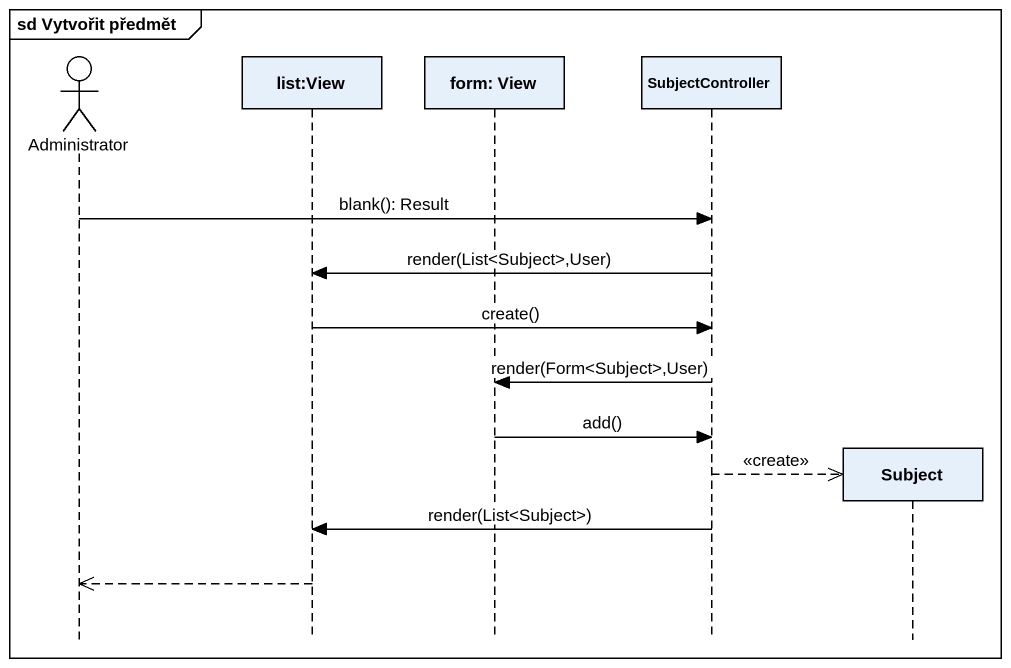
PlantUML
@startuml
mainframe sd Vytvořit předmět
hide footbox
actor Administrator
participant "list:View" as list_View
participant "form: View" as form_View
participant SubjectController
participant Subject

Administrator -> SubjectController : blank(): Result
SubjectController -> list_View : render(List<Subject>,User)
list_View -> SubjectController : create()
SubjectController -> form_View : render(Form<Subject>,User)
form_View -> SubjectController : add()
SubjectController -->> Subject ** : <<create>>
SubjectController -> list_View : render(List<Subject>)
list_View -->> Administrator
@enduml
